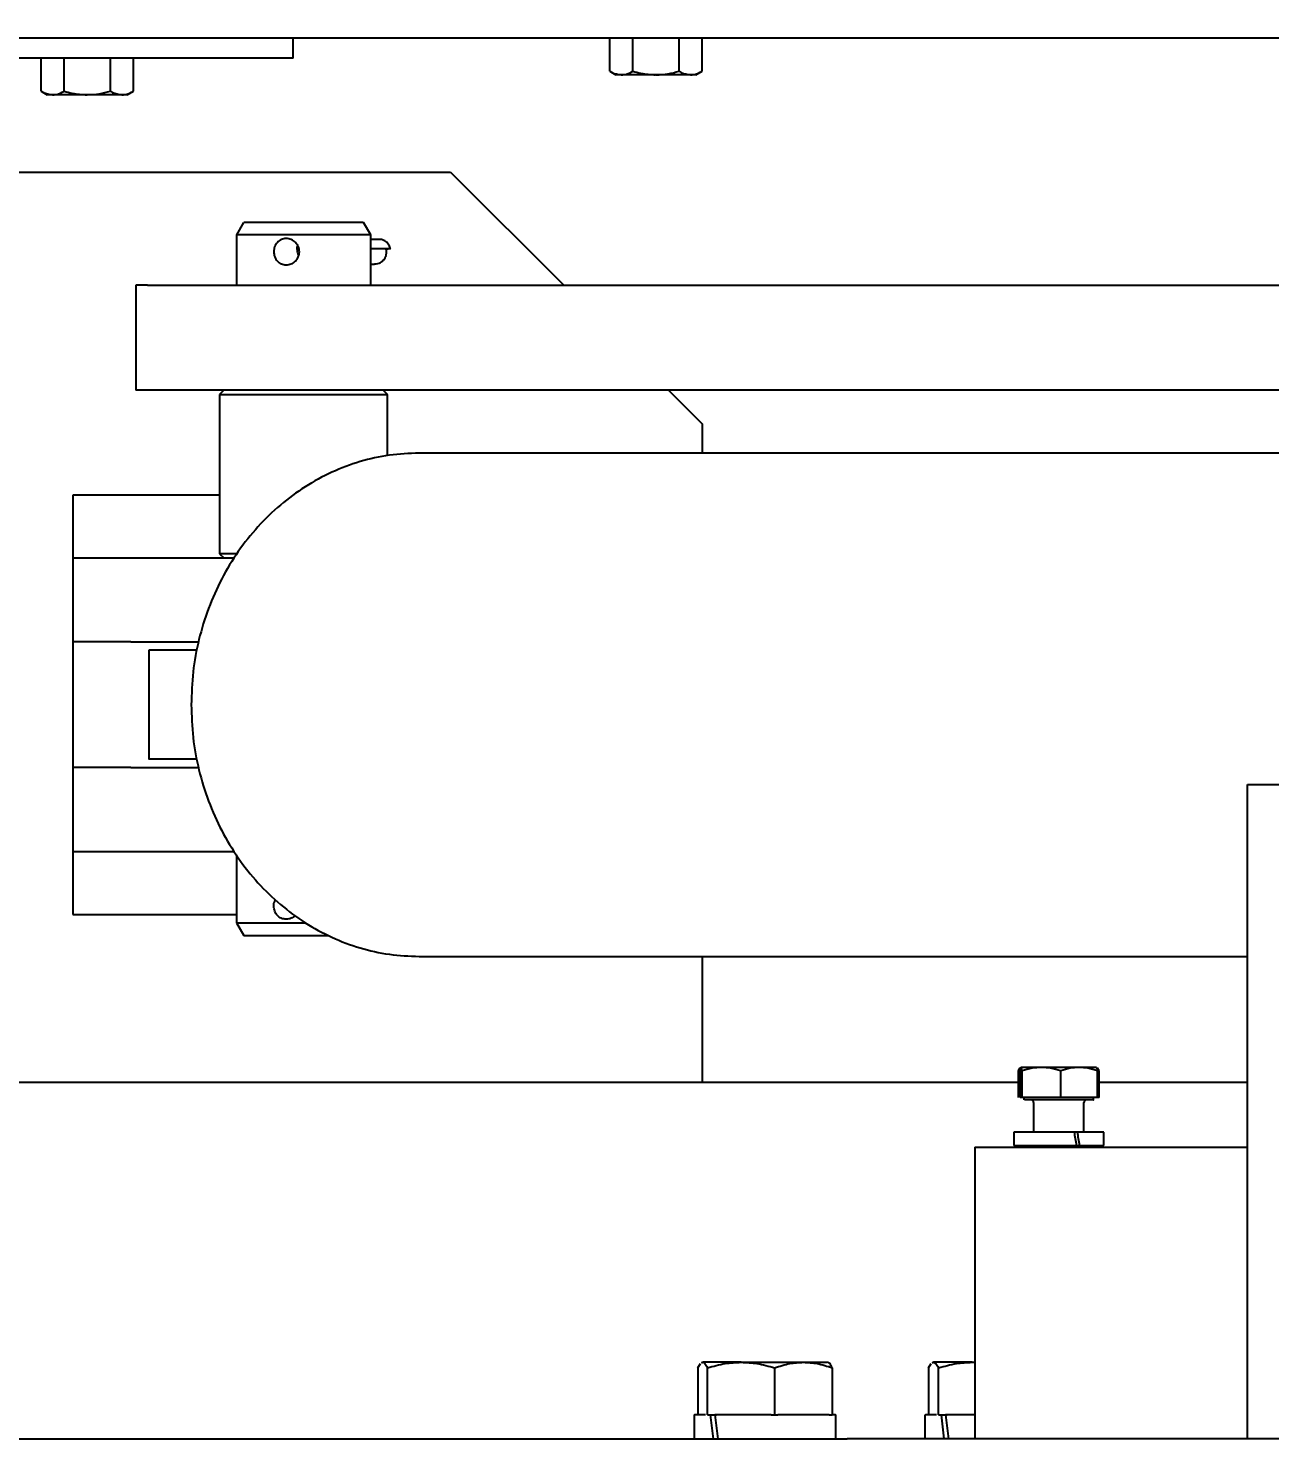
# Model space of a CAD drawing. Header units: millimetres. Extents: x 1293 to 41893, y 1011 to 26911.
# Drawn here: x 11783.3 to 11980.6, y 15104.4 to 15328.6 of the extents above; entities that cross this region are included whole.
import ezdxf

# ---------------------------------------------------------------- set-up
doc = ezdxf.new("R2010")
doc.units = ezdxf.units.MM
doc.header["$LTSCALE"] = 50
doc.layers.add('CAPA_1', color=7, linetype='Continuous')
doc.layers.add('MAQUINAS', color=11, linetype='Continuous')
doc.styles.add('SLDTEXTSTYLE0', font='TXT', dxfattribs={"width": 0.75})
doc.dimstyles.new('SLDDIMSTYLE0', dxfattribs={"dimtxt": 100, "dimasz": 100, "dimexe": 0, "dimexo": 0.0625, "dimgap": 25, "dimtad": 2, "dimdec": 0, "dimlfac": 1.5, "dimrnd": 1e-09, "dimzin": 12, "dimdsep": 46, "dimtxsty": 'SLDTEXTSTYLE0', "dimsah": 1, "dimcen": 0.09, "dimadec": 0, "dimazin": 3, "dimtfac": 1, "dimtdec": 0, "dimtofl": 0, "dimtmove": 0, "dimatfit": 3, "dimfxl": 1, "dimfrac": 2, "dimtolj": 1, "dimtzin": 12, "dimarcsym": 0})

# ---------------------------------------------------------------- blocks, each defined once
blk = doc.blocks.new('_D_18')
at = {"layer": 'CAPA_1', "transparency": 16777216}
for p, q in [((6530.12, 15837.67), (6530.12, 16976.53)), ((16745.16, 15322.37), (16745.16, 16976.53)), ((6530.12, 16926.53), (16745.16, 16926.53))]:
    blk.add_line(p, q, dxfattribs=at)
for points in [[(6530.12, 16926.53), (6630.12, 16911.14), (6630.12, 16941.91)], [(16745.16, 16926.53), (16645.16, 16941.91), (16645.16, 16911.14)]]:
    blk.add_solid(points, dxfattribs=at)
at = {"layer": 'CAPA_1', "transparency": 16777216, "insert": (11452.92, 17055.44), "char_height": 100, "attachment_point": 1, "style": 'SLDTEXTSTYLE0'}
blk.add_mtext('15323', dxfattribs=at)

msp = doc.modelspace()

# ---------------------------------------------------------------- linework, layer by layer
at = {"color": 7, "linetype": 'Continuous', "lineweight": 25}
for p, q in [((13707.6721537, 15326.9819693), (11160.0054871, 15326.9819693)), ((11825.3888993, 15323.8069693), (11825.3888993, 15326.9819693)), ((11875.7232175, 15321.7273242), (11875.7232175, 15326.9819693)), ((11879.3893917, 15321.7273242), (11879.3893917, 15326.9819693)), ((11886.7217401, 15321.7273242), (11886.7217401, 15326.9819693)), ((11890.3879144, 15321.7273242), (11890.3879144, 15326.9819693)), ((11825.3888993, 15323.8069693), (11640.3388204, 15323.8069693)), ((11785.3648447, 15318.5523242), (11785.3648447, 15323.8069693)), ((11789.031019, 15318.5523242), (11789.031019, 15323.8069693)), ((11796.3633674, 15318.5523242), (11796.3633674, 15323.8069693)), ((11800.0295416, 15318.5523242), (11800.0295416, 15323.8069693)), ((11875.7232175, 15321.7273242), (11876.7053508, 15321.1602893)), ((11889.405781, 15321.1602893), (11890.3879144, 15321.7273242)), ((11889.405781, 15321.1602893), (11876.7053508, 15321.1602893)), ((11785.3648447, 15318.5523242), (11786.3469781, 15317.9852893)), ((11799.0474083, 15317.9852893), (11786.3469781, 15317.9852893)), ((11799.0474083, 15317.9852893), (11800.0295416, 15318.5523242))]:
    msp.add_line(p, q, dxfattribs=at)
for points, knots in [([(11875.7232175, 15321.7273242), (11875.837467, 15321.6631024), (11876.425739, 15321.3324235), (11877.0373463, 15321.2370999), (11877.5301721, 15321.1602893)], [0, 0, 0, 0, 0.1942119601, 1, 1, 1, 1]), ([(11877.5824371, 15321.1602893), (11877.7875555, 15321.1749989), (11878.3994979, 15321.2188831), (11878.9940974, 15321.5242884), (11879.3893917, 15321.7273242)], [0, 0, 0, 0, 0.3351922062, 1, 1, 1, 1]), ([(11879.3893917, 15321.7273242), (11879.8140656, 15321.6111671), (11880.9950437, 15321.2881449), (11882.2192885, 15321.2102034), (11883.0033009, 15321.1602893)], [0, 0, 0, 0, 0.3595950484, 1, 1, 1, 1]), ([(11883.1078309, 15321.1602893), (11883.7317315, 15321.1926846), (11884.9562196, 15321.2562647), (11886.1407508, 15321.5723101), (11886.7217401, 15321.7273242)], [0, 0, 0, 0, 0.5095195514, 1, 1, 1, 1]), ([(11886.7217401, 15321.7273242), (11886.8359896, 15321.6631024), (11887.4242616, 15321.3324235), (11888.0358689, 15321.2370999), (11888.5286947, 15321.1602893)], [0, 0, 0, 0, 0.1942119601, 1, 1, 1, 1]), ([(11888.5809597, 15321.1602893), (11888.7860781, 15321.1749989), (11889.3980205, 15321.2188831), (11889.99262, 15321.5242884), (11890.3879144, 15321.7273242)], [0, 0, 0, 0, 0.3351922062, 1, 1, 1, 1]), ([(11785.3648447, 15318.5523242), (11785.4790942, 15318.4881024), (11786.0673662, 15318.1574235), (11786.6789735, 15318.0620999), (11787.1717994, 15317.9852893)], [0, 0, 0, 0, 0.1942119601, 1, 1, 1, 1]), ([(11787.2240644, 15317.9852893), (11787.4291827, 15317.9999989), (11788.0411251, 15318.0438831), (11788.6357246, 15318.3492884), (11789.031019, 15318.5523242)], [0, 0, 0, 0, 0.3351922062, 1, 1, 1, 1]), ([(11789.031019, 15318.5523242), (11789.4556928, 15318.4361671), (11790.636671, 15318.1131449), (11791.8609157, 15318.0352034), (11792.6449282, 15317.9852893)], [0, 0, 0, 0, 0.3595950484, 1, 1, 1, 1]), ([(11792.7494582, 15317.9852893), (11793.3733588, 15318.0176846), (11794.5978468, 15318.0812647), (11795.782378, 15318.3973101), (11796.3633674, 15318.5523242)], [0, 0, 0, 0, 0.5095195514, 1, 1, 1, 1]), ([(11796.3633674, 15318.5523242), (11796.4776168, 15318.4881024), (11797.0658888, 15318.1574235), (11797.6774961, 15318.0620999), (11798.170322, 15317.9852893)], [0, 0, 0, 0, 0.19421196006, 1, 1, 1, 1]), ([(11798.222587, 15317.9852893), (11798.4277053, 15317.9999989), (11799.0396477, 15318.0438831), (11799.6342472, 15318.3492884), (11800.0295416, 15318.5523242)], [0, 0, 0, 0, 0.3351922062, 1, 1, 1, 1])]:
    msp.add_open_spline(points, degree=3, knots=knots, dxfattribs=at)
at = {"layer": 'MAQUINAS', "linetype": 'Continuous', "lineweight": 25}
for p, q in [((11619.8032974, 15305.7092064), (11850.3934895, 15305.7092064)), ((11850.3934895, 15305.7092064), (11868.3934895, 15287.7092064)), ((11817.5468228, 15297.7092064), (11816.3934895, 15295.7115745)), ((11837.7268228, 15295.7115745), (11836.5734895, 15297.7092064)), ((11816.3934895, 15295.7115745), (11816.3934895, 15287.7092064)), ((11837.7268228, 15287.7092064), (11837.7268228, 15295.7115745)), ((11839.0406347, 15295.0092064), (11837.7268228, 15295.0092064)), ((11837.7268228, 15293.582898), (11840.8677257, 15293.582898)), ((11840.8677257, 15293.582898), (11840.2555857, 15293.4018589)), ((11837.7268228, 15291.0758731), (11838.3533427, 15291.0758731)), ((11800.3934895, 15287.7092064), (11800.3934895, 15271.0425398)), ((11802.2659118, 15287.7092064), (12096.8727438, 15287.7092064)), ((12096.8727438, 15271.0425398), (11802.2659118, 15271.0425398)), ((11814.3934895, 15271.0425398), (11813.7268228, 15270.3758731)), ((11813.7268228, 15270.3758731), (11813.7268228, 15245.0425398)), ((11840.3934895, 15270.3758731), (11839.7268228, 15271.0425398)), ((11840.3934895, 15260.6346297), (11840.3934895, 15270.3758731)), ((11885.0601562, 15271.0425398), (11890.3934895, 15265.7092064)), ((11890.3934895, 15265.7092064), (11890.3934895, 15261.0425398)), ((12033.3525172, 15261.0425398), (11845.4179923, 15261.0425398)), ((11790.3934895, 15254.3758731), (11790.3934895, 15187.7092064)), ((11813.7268228, 15254.3758731), (11790.3934895, 15254.3758731)), ((11790.3934895, 15244.3758731), (11799.6169765, 15244.3758731)), ((11813.7268228, 15245.0425398), (11814.3934895, 15244.3758731)), ((11799.6169765, 15231.0425398), (11790.3934895, 15231.0425398)), ((11802.494328, 15229.7092064), (11802.494328, 15212.3758731)), ((11810.1443316, 15229.7092064), (11805.3415397, 15229.7092064)), ((11810.1443316, 15212.3758731), (11805.3415397, 15212.3758731)), ((11799.6169765, 15211.0425398), (11790.3934895, 15211.0425398)), ((11977.0601733, 15208.3758731), (12003.72684, 15208.3758731)), ((11790.3934895, 15197.7092064), (11799.6169765, 15197.7092064)), ((11816.3934895, 15197.1917197), (11816.3934895, 15186.3758731)), ((11790.3934895, 15187.7092064), (11816.3934895, 15187.7092064)), ((11816.3934895, 15186.3758731), (11817.54819, 15184.3758731)), ((11845.4179923, 15181.0425398), (11977.0601733, 15181.0425398)), ((11890.3934895, 15181.0425398), (11890.3934895, 15161.0425398)), ((11977.0601733, 15104.3758731), (11977.0601733, 15175.0425398)), ((11940.8745122, 15162.9274862), (11940.6603846, 15162.8667081)), ((11940.6603846, 15158.6292731), (11940.6603846, 15162.8667081)), ((11940.9925267, 15163.271127), (11940.9135033, 15162.8667081)), ((11940.9135033, 15162.8667081), (11940.9135033, 15158.6292731)), ((11941.0659748, 15163.4026064), (11941.0543705, 15163.3818336)), ((11941.2184463, 15158.6292731), (11941.2184463, 15162.8667081)), ((11944.0584414, 15163.4026064), (11943.4094755, 15163.4026064)), ((11947.3651031, 15158.6292731), (11947.3651031, 15162.8667081)), ((11950.0526267, 15163.4026064), (11949.3584541, 15163.4026064)), ((11953.2068169, 15158.6292731), (11953.2068169, 15162.8667081)), ((11953.4599355, 15162.8667081), (11953.226295, 15163.271127)), ((11953.4599355, 15158.6292731), (11953.4599355, 15162.8667081)), ((11728.3934934, 15161.0425398), (11940.6603846, 15161.0425398)), ((11953.4599355, 15161.0425398), (11977.0601733, 15161.0425398)), ((11953.4599355, 15158.6292731), (11940.9135033, 15158.6292731)), ((11941.5268267, 15158.6292731), (11941.5268267, 15158.2292064)), ((11943.0601601, 15157.8292064), (11943.0601601, 15153.1092064)), ((11951.0601601, 15153.1092064), (11951.0601601, 15157.8292064)), ((11951.7359641, 15158.2292064), (11951.4513812, 15158.2292064)), ((11952.5934934, 15158.2292064), (11952.5934934, 15158.6292731)), ((11939.9034934, 15153.1092064), (11939.9034934, 15150.9892064)), ((11954.2168267, 15153.1092064), (11939.9034934, 15153.1092064)), ((11954.2168267, 15150.9892064), (11954.2168267, 15153.1092064)), ((11933.72684, 15150.7258731), (11933.72684, 15104.3758731)), ((11933.72684, 15150.7258731), (11977.0601733, 15150.7258731)), ((11939.9034934, 15150.9892064), (11954.2168267, 15150.9892064)), ((11943.0601601, 15150.9892064), (11943.0601601, 15150.7258731)), ((11951.0601601, 15150.7258731), (11951.0601601, 15150.9892064)), ((11889.7187207, 15115.6427091), (11890.1207934, 15116.3248256)), ((11889.7187207, 15115.6427091), (11889.7187207, 15108.2025398)), ((11890.3935066, 15116.5358731), (11890.2826471, 15116.4718683)), ((11890.3051803, 15116.4328395), (11890.4810654, 15116.5358731)), ((11891.24341, 15108.2025398), (11891.24341, 15115.6427091)), ((11901.918196, 15115.6427091), (11901.918196, 15108.2025398)), ((11910.5043662, 15116.4718683), (11910.3935066, 15116.5358731)), ((11911.0682926, 15115.6427091), (11911.0682926, 15108.2025398)), ((11926.3519903, 15115.6427091), (11926.7771628, 15116.3248256)), ((11926.3519903, 15115.6427091), (11926.3519903, 15108.2025398)), ((11927.0601733, 15116.5358731), (11926.9387296, 15116.4657576)), ((11926.9612264, 15116.426792), (11927.158133, 15116.5358731)), ((11927.9642757, 15108.2025398), (11927.9642757, 15115.6427091)), ((11933.3183672, 15116.5358731), (11933.72684, 15116.5018026)), ((11933.3183672, 15116.5358731), (11933.72684, 15116.5358731)), ((11889.13684, 15108.2025398), (11889.13684, 15104.3758731)), ((11891.24341, 15108.2025398), (11892.6693393, 15108.2025398)), ((11892.195166, 15104.3758731), (11891.7465943, 15108.2025398)), ((11892.3909977, 15108.2025398), (11892.879735, 15104.3758731)), ((11901.3588172, 15108.2025398), (11902.3976782, 15108.2025398)), ((11910.5888104, 15108.2025398), (11911.0682926, 15108.2025398)), ((11911.6501733, 15104.3758731), (11911.6501733, 15108.2025398)), ((11925.8035066, 15108.2025398), (11925.8035066, 15104.3758731)), ((11927.9642757, 15108.2025398), (11929.3113186, 15108.2025398)), ((11928.8618327, 15104.3758731), (11928.413261, 15108.2025398)), ((11929.0576644, 15108.2025398), (11929.5464017, 15104.3758731)), ((11577.1914783, 15104.3758731), (11913.4165986, 15104.3758731))]:
    msp.add_line(p, q, dxfattribs=at)
for centre, start, end in [((11942.6601601, 15157.8292064), 0, 90), ((11951.4601601, 15157.8292064), 90, 180)]:
    msp.add_arc(centre, 0.4, start, end, dxfattribs=at)
for centre, start_param, end_param in [((11947.0601601, 15149.4863168), 4.7375908547, 4.7899342119), ((11947.0601601, 15152.4920961), 4.6635170975, 4.7157590146)]:
    msp.add_ellipse(centre, major_axis=(-6.4973565, 40.5846311), ratio=0.0739287909, start_param=start_param, end_param=end_param, dxfattribs=at)
for points, knots in [([(11836.2520889, 15297.7092064), (11836.0574031, 15297.7092064), (11835.6680315, 15297.7092064), (11834.6585276, 15297.7092064), (11833.3823842, 15297.7092064), (11831.8564854, 15297.7092064), (11830.1480876, 15297.7092064), (11828.320533, 15297.7092064), (11826.4446788, 15297.7092064), (11824.5924226, 15297.7092064), (11822.8350818, 15297.7092064), (11821.2398355, 15297.7092064), (11819.8692702, 15297.7092064), (11818.7712821, 15297.7092064), (11818.0058791, 15297.7092064), (11817.5872736, 15297.7092064), (11817.5871926, 15297.7092064), (11817.58716, 15297.7092064)], [0, 0, 0, 0, 0.0681541147, 0.1363082294, 0.2044623441, 0.2726164588, 0.3407705735, 0.4089246882, 0.4770788029, 0.5452329176, 0.6133870323, 0.681541147, 0.7496952617, 0.8178493764, 0.8860034911, 0.9541576058, 1, 1, 1, 1]), ([(11836.5331523, 15297.7092064), (11836.5449488, 15297.7092064), (11836.5927791, 15297.7092064), (11836.398473, 15297.7092064), (11836.2520889, 15297.7092064)], [0, 0, 0, 0, 0.2466314547, 1, 1, 1, 1]), ([(11837.3664577, 15295.7115745), (11837.1481695, 15295.7115745), (11836.7115931, 15295.7115745), (11835.5797037, 15295.7115745), (11834.1488491, 15295.7115745), (11832.4379605, 15295.7115745), (11830.5224479, 15295.7115745), (11828.4733328, 15295.7115745), (11826.3700624, 15295.7115745), (11824.293251, 15295.7115745), (11822.3228619, 15295.7115745), (11820.5342185, 15295.7115745), (11818.9974949, 15295.7115745), (11817.7663941, 15295.7115745), (11816.9081987, 15295.7115745), (11816.4388443, 15295.7115745), (11816.4387534, 15295.7115745), (11816.4387169, 15295.7115745)], [0, 0, 0, 0, 0.0681541147, 0.1363082294, 0.2044623441, 0.2726164588, 0.3407705735, 0.4089246882, 0.4770788029, 0.5452329176, 0.6133870323, 0.681541147, 0.7496952617, 0.8178493764, 0.8860034911, 0.9541576058, 1, 1, 1, 1]), ([(11824.3109881, 15290.9425398), (11824.046558, 15290.9743181), (11823.5174743, 15291.0379016), (11822.8660344, 15291.5232155), (11822.4361603, 15292.2150499), (11822.285539, 15293.0428235), (11822.436212, 15293.8688944), (11822.8658272, 15294.5658415), (11823.5182509, 15295.0324107), (11824.3080915, 15295.1975811), (11825.1153164, 15295.0324107), (11825.8096273, 15294.5658415), (11826.2815075, 15293.8688944), (11826.4500039, 15293.0428235), (11826.2814558, 15292.2150499), (11825.8098345, 15291.5232155), (11825.1145398, 15291.0379016), (11824.5787632, 15290.9743181), (11824.3109881, 15290.9425398)], [0, 0, 0, 0, 0.0624739054, 0.12500061976, 0.18752779797, 0.25, 0.31247220203, 0.37499938024, 0.4375260946, 0.5, 0.5624739054, 0.62500061976, 0.68752779797, 0.75, 0.81247220203, 0.87499938024, 0.9375260946, 1, 1, 1, 1]), ([(11837.6815954, 15295.7115745), (11837.694822, 15295.7115745), (11837.748451, 15295.7115745), (11837.5305885, 15295.7115745), (11837.3664577, 15295.7115745)], [0, 0, 0, 0, 0.2466314547, 1, 1, 1, 1]), ([(11840.8677257, 15293.582898), (11840.7718858, 15293.8234404), (11840.580206, 15294.3045253), (11839.9845305, 15294.7914664), (11839.4330326, 15295.0270873), (11839.1146881, 15294.9871168), (11839.0431022, 15294.9781287)], [0, 0, 0, 0, 0.3039416929, 0.6078833857, 0.9118250786, 1, 1, 1, 1]), ([(11826.0894088, 15294.0572808), (11826.0882668, 15294.0550546), (11826.033697, 15293.948671), (11826.006009, 15293.7412152), (11825.9877046, 15293.5006035), (11826.0134345, 15293.4094367), (11826.0205504, 15293.3842237)], [0, 0, 0, 0, 0.00947252591, 0.45266802143, 0.84863047894, 1, 1, 1, 1]), ([(11826.009682, 15293.4556147), (11826.0194473, 15293.3879306), (11826.060657, 15293.1023016), (11826.15009, 15292.7176669), (11826.2426971, 15292.4282017), (11826.259143, 15292.3767961)], [0, 0, 0, 0, 0.2034442241, 0.8585410343, 1, 1, 1, 1]), ([(11838.3508752, 15291.1069509), (11838.5280894, 15291.1093054), (11838.9549379, 15291.1149765), (11839.566392, 15291.4692155), (11840.0543534, 15292.0598348), (11840.3030353, 15292.8164975), (11840.2213009, 15293.3274312), (11840.1804337, 15293.582898)], [0, 0, 0, 0, 0.1507242164, 0.3630431623, 0.5753621082, 0.7876810541, 1, 1, 1, 1]), ([(11802.2659118, 15287.7092064), (11801.8807873, 15287.7092064), (11801.1105382, 15287.7092064), (11800.4980667, 15287.7092064), (11800.4432552, 15287.7092064), (11800.4175994, 15287.7092064)], [0, 0, 0, 0, 0.3472275984, 0.6944551967, 1, 1, 1, 1]), ([(11802.2659118, 15271.0425398), (11801.8807873, 15271.0425398), (11801.1105382, 15271.0425398), (11800.4980667, 15271.0425398), (11800.4432552, 15271.0425398), (11800.4175994, 15271.0425398)], [0, 0, 0, 0, 0.3472275984, 0.6944551967, 1, 1, 1, 1]), ([(11813.7833571, 15270.3758731), (11813.7834028, 15270.3758731), (11813.7835163, 15270.3758731), (11814.3702093, 15270.3758731), (11815.4429536, 15270.3758731), (11816.9818296, 15270.3758731), (11818.9027341, 15270.3758731), (11821.1385383, 15270.3758731), (11823.6015247, 15270.3758731), (11826.197539, 15270.3758731), (11828.8266269, 15270.3758731), (11831.3880208, 15270.3758731), (11833.7824116, 15270.3758731), (11835.9210224, 15270.3758731), (11837.7095906, 15270.3758731), (11839.1244523, 15270.3758731), (11839.6701729, 15270.3758731), (11839.9430331, 15270.3758731)], [0, 0, 0, 0, 0.0458423942, 0.1139965089, 0.1821506236, 0.2503047383, 0.318458853, 0.3866129677, 0.4547670824, 0.5229211971, 0.5910753118, 0.6592294265, 0.7273835412, 0.7955376559, 0.8636917706, 0.9318458853, 1, 1, 1, 1]), ([(11839.9430331, 15270.3758731), (11840.1481966, 15270.3758731), (11840.4205247, 15270.3758731), (11840.3534885, 15270.3758731), (11840.3369552, 15270.3758731)], [0, 0, 0, 0, 0.7533685453, 1, 1, 1, 1]), ([(11799.6169765, 15244.3758731), (11800.0120827, 15244.3758731), (11800.8022949, 15244.3758731), (11802.9732975, 15244.3758731), (11805.7886561, 15244.3758731), (11809.2563505, 15244.3758731), (11812.7124564, 15244.3758731), (11815.1234402, 15244.3758731), (11816.0601562, 15244.3758731)], [0, 0, 0, 0, 0.1774504178, 0.3549008356, 0.5323512533, 0.7098016711, 0.8872520889, 1, 1, 1, 1]), ([(11816.4837081, 15245.0425398), (11816.1469847, 15245.0425398), (11815.2771143, 15245.0425398), (11814.3811251, 15245.0425398), (11813.7818005, 15245.0425398), (11813.7829107, 15245.0425398), (11813.7833571, 15245.0425398)], [0, 0, 0, 0, 0.1911434054, 0.4937880192, 0.796432633, 1, 1, 1, 1]), ([(11799.6169765, 15231.0425398), (11800.012645, 15231.0425398), (11800.803982, 15231.0425398), (11802.9665491, 15231.0425398), (11805.8139627, 15231.0425398), (11808.34217, 15231.0425398), (11810.0302433, 15231.0425398), (11810.3843771, 15231.0425398)], [0, 0, 0, 0, 0.23444022057, 0.46888044113, 0.7033206617, 0.93776088226, 1, 1, 1, 1]), ([(11805.3415397, 15229.7092064), (11804.8279737, 15229.7092064), (11803.8008418, 15229.7092064), (11802.90783, 15229.7092064), (11802.4767488, 15229.7092064), (11802.5372957, 15229.7092064), (11802.5531629, 15229.7092064)], [0, 0, 0, 0, 0.2980509199, 0.5961018398, 0.8941527596, 1, 1, 1, 1]), ([(11805.3415397, 15212.3758731), (11804.8279737, 15212.3758731), (11803.8008418, 15212.3758731), (11802.90783, 15212.3758731), (11802.4767488, 15212.3758731), (11802.5372957, 15212.3758731), (11802.5531629, 15212.3758731)], [0, 0, 0, 0, 0.2980509199, 0.5961018398, 0.8941527596, 1, 1, 1, 1]), ([(11799.6169765, 15211.0425398), (11800.012645, 15211.0425398), (11800.803982, 15211.0425398), (11802.9665491, 15211.0425398), (11805.8139627, 15211.0425398), (11808.34217, 15211.0425398), (11810.0302433, 15211.0425398), (11810.3843771, 15211.0425398)], [0, 0, 0, 0, 0.2344402206, 0.4688804411, 0.7033206617, 0.9377608823, 1, 1, 1, 1]), ([(11799.6169765, 15197.7092064), (11800.0120827, 15197.7092064), (11800.8022949, 15197.7092064), (11802.9732975, 15197.7092064), (11805.7886561, 15197.7092064), (11809.2563505, 15197.7092064), (11812.7124564, 15197.7092064), (11815.1234402, 15197.7092064), (11816.0601562, 15197.7092064)], [0, 0, 0, 0, 0.1774504178, 0.3549008356, 0.5323512533, 0.7098016711, 0.8872520889, 1, 1, 1, 1]), ([(11824.3109881, 15186.9425398), (11824.0464885, 15186.9743648), (11823.5172657, 15187.0380417), (11822.8668696, 15187.5226546), (11822.4330293, 15188.2171522), (11822.2972163, 15189.0349825), (11822.3704326, 15189.6974704), (11822.5647269, 15189.9860401), (11822.6099248, 15190.0531691)], [0, 0, 0, 0, 0.1885091764, 0.3771776989, 0.5658476211, 0.7543516578, 0.9428556944, 1, 1, 1, 1]), ([(11825.7607941, 15187.5497422), (11825.5481819, 15187.3768505), (11825.119381, 15187.0281587), (11824.5819466, 15186.9712377), (11824.3109881, 15186.9425398)], [0, 0, 0, 0, 0.4958295568, 1, 1, 1, 1]), ([(11816.4387169, 15186.3758731), (11816.4387534, 15186.3758731), (11816.4388442, 15186.3758731), (11816.9081993, 15186.3758731), (11817.7663919, 15186.3758731), (11818.9975033, 15186.3758731), (11820.5341871, 15186.3758731), (11822.3229793, 15186.3758731), (11824.2928129, 15186.3758731), (11826.0065886, 15186.3758731), (11827.0334244, 15186.3758731), (11827.363211, 15186.3758731)], [0, 0, 0, 0, 0.08257418846, 0.20533764388, 0.32810109931, 0.45086455474, 0.57362801016, 0.69639146559, 0.81915492102, 0.94191837644, 1, 1, 1, 1]), ([(11817.5885214, 15184.3758731), (11817.588554, 15184.3758731), (11817.588635, 15184.3758731), (11818.0071808, 15184.3758731), (11818.7724716, 15184.3758731), (11819.8703101, 15184.3758731), (11821.2406479, 15184.3758731), (11822.8357791, 15184.3758731), (11824.5924411, 15184.3758731), (11826.4460221, 15184.3758731), (11828.315669, 15184.3758731), (11829.8776943, 15184.3758731), (11830.7354112, 15184.3758731), (11831.0339049, 15184.3758731)], [0, 0, 0, 0, 0.0659026543, 0.1638804573, 0.2618582603, 0.3598360633, 0.4578138663, 0.5557916692, 0.6537694722, 0.7517472752, 0.8497250782, 0.9477028812, 1, 1, 1, 1]), ([(11940.6603846, 15162.8667081), (11940.737689, 15163.0307711), (11940.8521272, 15163.2736431), (11940.9703508, 15163.3241703), (11941.0087129, 15163.3405658)], [0, 0, 0, 0, 0.6755123406, 1, 1, 1, 1]), ([(11941.2184463, 15162.8667081), (11941.1922561, 15163.0241955), (11941.142245, 15163.3249236), (11941.0905824, 15163.3775431), (11941.0659748, 15163.4026064)], [0, 0, 0, 0, 0.523687075, 1, 1, 1, 1]), ([(11944.2917747, 15163.4026064), (11943.7957662, 15163.3775431), (11942.7544162, 15163.3249236), (11941.746355, 15163.0241955), (11941.2184463, 15162.8667081)], [0, 0, 0, 0, 0.476312925, 1, 1, 1, 1]), ([(11947.3651031, 15162.8667081), (11946.8371945, 15163.0241955), (11945.8291332, 15163.3249236), (11944.7877832, 15163.3775431), (11944.2917747, 15163.4026064)], [0, 0, 0, 0, 0.523687075, 1, 1, 1, 1]), ([(11950.28596, 15163.4026064), (11949.8145591, 15163.3775431), (11948.8248717, 15163.3249236), (11947.8668216, 15163.0241955), (11947.3651031, 15162.8667081)], [0, 0, 0, 0, 0.476312925, 1, 1, 1, 1]), ([(11953.2068169, 15162.8667081), (11952.7050984, 15163.0241955), (11951.7470483, 15163.3249236), (11950.7573609, 15163.3775431), (11950.28596, 15163.4026064)], [0, 0, 0, 0, 0.523687075, 1, 1, 1, 1]), ([(11953.0315628, 15163.4026064), (11953.0157829, 15163.4026064), (11952.9810449, 15163.4026064), (11952.4346367, 15163.4026064), (11951.5479926, 15163.4026064), (11950.7066375, 15163.4026064), (11950.28596, 15163.4026064)], [0, 0, 0, 0, 0.217191086, 0.4781273906, 0.7390636953, 1, 1, 1, 1]), ([(11953.0659496, 15163.3818336), (11953.08666, 15163.3593165), (11953.1344131, 15163.3073976), (11953.180639, 15163.0260412), (11953.2068169, 15162.8667081)], [0, 0, 0, 0, 0.4336962143, 1, 1, 1, 1]), ([(11951.9692974, 15158.2292064), (11951.5613851, 15158.2292064), (11950.7455605, 15158.2292064), (11948.7600326, 15158.2292064), (11946.5712314, 15158.2292064), (11944.4355201, 15158.2292064), (11942.7292495, 15158.2292064), (11941.6681737, 15158.2292064), (11941.6204819, 15158.2292064), (11941.5995829, 15158.2292064)], [0, 0, 0, 0, 0.14749208664, 0.29498417328, 0.44247625992, 0.58996834657, 0.73746043321, 0.88495251985, 1, 1, 1, 1]), ([(11952.5207372, 15158.2292064), (11952.5435819, 15158.2292064), (11952.6702778, 15158.2292064), (11952.2850578, 15158.2292064), (11951.9692974, 15158.2292064)], [0, 0, 0, 0, 0.1803112302, 1, 1, 1, 1]), ([(11890.4810654, 15116.5358731), (11890.6017527, 15116.4956722), (11890.8600572, 15116.4096312), (11891.1101617, 15115.9092811), (11891.24341, 15115.6427091)], [0, 0, 0, 0, 0.4672290805, 1, 1, 1, 1]), ([(11891.24341, 15115.6427091), (11892.1763201, 15115.9092811), (11893.927373, 15116.4096312), (11895.7358363, 15116.4956722), (11896.580803, 15116.5358731)], [0, 0, 0, 0, 0.5327709195, 1, 1, 1, 1]), ([(11896.580803, 15116.5358731), (11897.4257697, 15116.4956722), (11899.2342331, 15116.4096312), (11900.9852859, 15115.9092811), (11901.918196, 15115.6427091)], [0, 0, 0, 0, 0.4672290805, 1, 1, 1, 1]), ([(11901.918196, 15115.6427091), (11902.7178576, 15115.9092811), (11904.218806, 15116.4096312), (11905.768965, 15116.4956722), (11906.4932443, 15116.5358731)], [0, 0, 0, 0, 0.5327709195, 1, 1, 1, 1]), ([(11906.4932443, 15116.5358731), (11907.2175236, 15116.4956722), (11908.7676825, 15116.4096312), (11910.2686309, 15115.9092811), (11911.0682926, 15115.6427091)], [0, 0, 0, 0, 0.4672290805, 1, 1, 1, 1]), ([(11906.4932443, 15116.5358731), (11907.1461645, 15116.5358731), (11908.4520049, 15116.5358731), (11909.716769, 15116.5358731), (11910.376058, 15116.5358731), (11910.3248895, 15116.5358731), (11910.307967, 15116.5358731)], [0, 0, 0, 0, 0.28619321806, 0.57238643611, 0.85857965417, 1, 1, 1, 1]), ([(11911.0682926, 15115.6427091), (11910.9352735, 15115.9208649), (11910.7425504, 15116.3238675), (11910.5434977, 15116.4070655), (11910.4818329, 15116.4328395)], [0, 0, 0, 0, 0.690208586, 1, 1, 1, 1]), ([(11927.158133, 15116.5358731), (11927.2857541, 15116.4956722), (11927.5588986, 15116.4096312), (11927.823372, 15115.9092811), (11927.9642757, 15115.6427091)], [0, 0, 0, 0, 0.4672290805, 1, 1, 1, 1]), ([(11927.9642757, 15115.6427091), (11928.9001044, 15115.9092811), (11930.6566356, 15116.4096312), (11932.470757, 15116.4956722), (11933.3183672, 15116.5358731)], [0, 0, 0, 0, 0.5327709195, 1, 1, 1, 1]), ([(11890.9301801, 15108.2025398), (11890.5614467, 15108.2025398), (11889.740263, 15108.2025398), (11889.1761162, 15108.2025398), (11889.2053661, 15108.2025398), (11889.2158101, 15108.2025398)], [0, 0, 0, 0, 0.3438226913, 0.7657064074, 1, 1, 1, 1]), ([(11911.5712032, 15108.2025398), (11911.5908882, 15108.2025398), (11911.6548442, 15108.2025398), (11911.2610111, 15108.2025398), (11910.988396, 15108.2025398)], [0, 0, 0, 0, 0.3077902795, 1, 1, 1, 1]), ([(11927.6464556, 15108.2025398), (11927.2714578, 15108.2025398), (11926.4377934, 15108.2025398), (11925.8526745, 15108.2025398), (11925.8733499, 15108.2025398), (11925.8810016, 15108.2025398)], [0, 0, 0, 0, 0.3399358271, 0.7557175961, 1, 1, 1, 1]), ([(11933.6929146, 15108.2025398), (11933.5328123, 15108.2025398), (11932.5647329, 15108.2025398), (11930.9277033, 15108.2025398), (11929.6810107, 15108.2025398), (11929.0576644, 15108.2025398)], [0, 0, 0, 0, 0.0901447858, 0.5450723929, 1, 1, 1, 1])]:
    msp.add_open_spline(points, degree=3, knots=knots, dxfattribs=at)
for points in [[(11845.4179923, 15261.0425398), (11843.8383097, 15260.976494), (11840.6789444, 15260.8444023), (11836.0209833, 15259.7818565), (11831.5238064, 15258.1056088), (11827.2643673, 15255.782035), (11823.3155252, 15252.8675868), (11819.744924, 15249.407658), (11816.6133668, 15245.4626474), (11813.9755203, 15241.0997341), (11811.8724701, 15236.3936549), (11810.3553101, 15231.4249089), (11809.3936074, 15226.278519), (11809.2740522, 15222.7878662), (11809.2142746, 15221.0425398)], [(11809.2142746, 15221.0425398), (11809.2740522, 15219.2972134), (11809.3936074, 15215.8065605), (11810.3553101, 15210.6601707), (11811.8724701, 15205.6914247), (11813.9755203, 15200.9853455), (11816.6133668, 15196.6224322), (11819.744924, 15192.6774216), (11823.3155252, 15189.2174927), (11827.2643673, 15186.3030446), (11831.5238064, 15183.9794708), (11836.0209833, 15182.3032231), (11840.6789444, 15181.2406773), (11843.8383097, 15181.1085856), (11845.4179923, 15181.0425398)], [(11977.0601733, 15175.0425398), (11977.0601733, 15176.4969785), (11977.0601733, 15179.4058558), (11977.0601733, 15183.6945141), (11977.0601733, 15187.8351357), (11977.0601733, 15191.7568684), (11977.0601733, 15195.3926295), (11977.0601733, 15198.6801383), (11977.0601733, 15201.5634123), (11977.0601733, 15203.9921191), (11977.0601733, 15205.9284306), (11977.0601733, 15207.3253037), (11977.0601733, 15208.2107585), (11977.0601733, 15208.3208349), (11977.0601733, 15208.3758731)], [(11944.2917747, 15163.4026064), (11943.845207, 15163.4026064), (11942.9520717, 15163.4026064), (11941.9501568, 15163.4026064), (11941.2538263, 15163.4026064), (11941.128592, 15163.4026064), (11941.0659748, 15163.4026064)], [(11950.28596, 15163.4026064), (11949.8228973, 15163.4026064), (11948.896772, 15163.4026064), (11947.3269071, 15163.4026064), (11945.7410904, 15163.4026064), (11944.7748799, 15163.4026064), (11944.2917747, 15163.4026064)], [(11896.580803, 15116.5358731), (11895.7986904, 15116.5358731), (11894.2344652, 15116.5358731), (11892.3895158, 15116.5358731), (11891.0232148, 15116.5358731), (11890.6617818, 15116.5358731), (11890.4810654, 15116.5358731)], [(11896.580803, 15116.5358731), (11897.4132363, 15116.5358731), (11899.0781027, 15116.5358731), (11901.7272193, 15116.5358731), (11904.2965782, 15116.5358731), (11905.7610222, 15116.5358731), (11906.4932443, 15116.5358731)], [(11933.3183672, 15116.5358731), (11932.5332611, 15116.5358731), (11930.9630489, 15116.5358731), (11929.1035927, 15116.5358731), (11927.7199497, 15116.5358731), (11927.3454052, 15116.5358731), (11927.158133, 15116.5358731)], [(11901.3588172, 15108.2025398), (11900.534643, 15108.2025398), (11898.8862947, 15108.2025398), (11896.480345, 15108.2025398), (11894.2375567, 15108.2025398), (11893.0065174, 15108.2025398), (11892.3909977, 15108.2025398)], [(11910.5888104, 15108.2025398), (11910.1534844, 15108.2025398), (11909.2828323, 15108.2025398), (11907.3168888, 15108.2025398), (11905.0082802, 15108.2025398), (11903.2678788, 15108.2025398), (11902.3976782, 15108.2025398)], [(12036.7494008, 15104.3758731), (12034.2554185, 15104.3758731), (12029.2674537, 15104.3758731), (12021.0873803, 15104.3758731), (12012.4160472, 15104.3758731), (12003.2191444, 15104.3758731), (11993.5282756, 15104.3758731), (11983.3585697, 15104.3758731), (11972.7309362, 15104.3758731), (11961.6652115, 15104.3758731), (11950.1850887, 15104.3758731), (11938.3050102, 15104.3758731), (11926.0774176, 15104.3758731), (11917.6368716, 15104.3758731), (11913.4165986, 15104.3758731)]]:
    msp.add_open_spline(points, degree=3, dxfattribs=at)

# ---------------------------------------------------------------- dimensions: what is measured, and where the dimension line sits
at = {"layer": 'CAPA_1'}
dim = msp.add_linear_dim(base=(16745.1618891, 16926.5285398), p1=(6530.1246702, 15774.167696), p2=(16745.1618891, 15258.8741626), dimstyle='SLDDIMSTYLE0', dxfattribs=at)
dim.commit()
dim.dimension.update_dxf_attribs({"geometry": '_D_18', "text_midpoint": (11637.6432797, 16926.5285398), "dimtype": 160})

doc.saveas('drawing.dxf')
